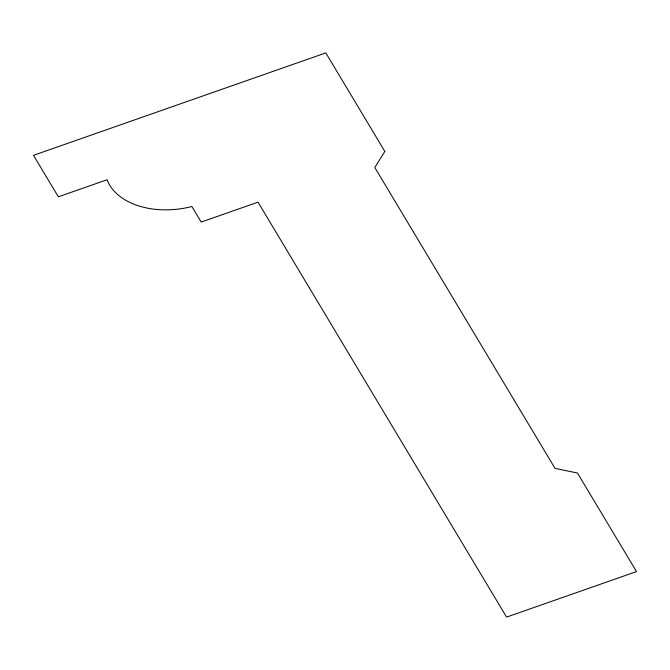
<?xml version="1.0" encoding="UTF-8"?>
<svg xmlns="http://www.w3.org/2000/svg" width="670" height="670" viewBox="0 0 670 670"><rect width="100%" height="100%" fill="white"/><g stroke="black" fill="none" stroke-linecap="round" stroke-linejoin="round"><path stroke-width="1" d="M384.831 151.445L374.806 167.508L555.011 468.347L577.465 473.037L636.5 571.585L506.587 617.112L258.025 202.156L201.193 222.072L191.871 206.511A70.626 46.892 -9.5 0 1 107.074 179.744L58.357 196.812L33.5 155.323L325.804 52.888L384.831 151.445"/></g></svg>
